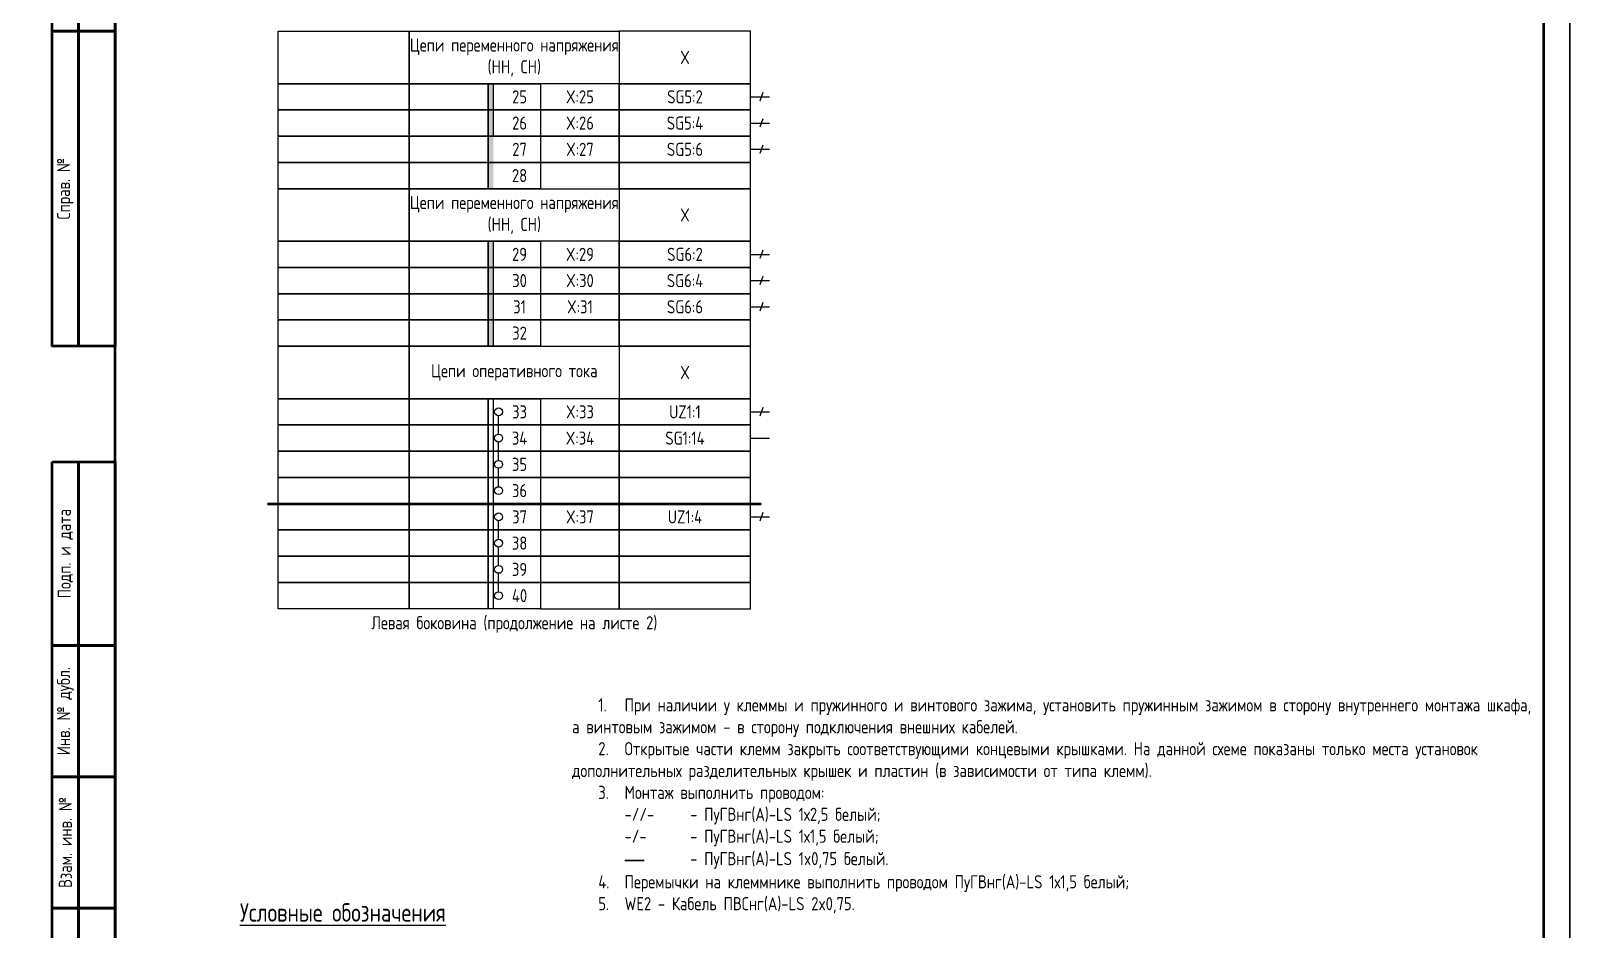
# Model space of a CAD drawing. Header units: millimetres. Extents: x -1036 to 3564, y -90 to 586.
# Drawn here: x 1264 to 1561, y 60.9 to 232 of the extents above; entities that cross this region are included whole.
import ezdxf

# ---------------------------------------------------------------- set-up
doc = ezdxf.new("R2010")
doc.units = ezdxf.units.MM
doc.styles.add('Gost_type_A', font='GOST_A.TTF')

# ---------------------------------------------------------------- blocks, each defined once
blk = doc.blocks.new('Штамп левый верхний')
at = {"lineweight": 50}
for points in [[(-12, 0), (-7, 0), (-7, -60), (-12, -60)], [(-7, 0), (0, 0), (0, -60), (-7, -60)], [(-12, -60), (-7, -60), (-7, -120), (-12, -120)], [(-7, -60), (0, -60), (0, -120), (-7, -120)]]:
    blk.add_lwpolyline(points, close=True, dxfattribs=at)
at = {"char_height": 2.5, "width": 60, "attachment_point": 5, "rotation": 90, "style": 'Gost_type_A'}
for s, insert in [('Перв. примен.', (-9.5, -30)), ('Справ. №', (-9.5, -90))]:
    blk.add_mtext(s, dxfattribs=dict(at, insert=insert))
blk = doc.blocks.new('Штамп левый нижний')
at = {"lineweight": 50}
for points in [[(-12, 145), (-7, 145), (-7, 110), (-12, 110)], [(-7, 145), (0, 145), (0, 110), (-7, 110)], [(-12, 110), (-7, 110), (-7, 85), (-12, 85)], [(-7, 110), (0, 110), (0, 85), (-7, 85)], [(-12, 85), (-7, 85), (-7, 60), (-12, 60)], [(-7, 85), (0, 85), (0, 60), (-7, 60)], [(-12, 60), (-7, 60), (-7, 25), (-12, 25)], [(-7, 60), (0, 60), (0, 25), (-7, 25)], [(-12, 25), (-7, 25), (-7, 0), (-12, 0)], [(-7, 25), (0, 25), (0, 0), (-7, 0)]]:
    blk.add_lwpolyline(points, close=True, dxfattribs=at)
at = {"char_height": 2.5, "attachment_point": 5, "rotation": 90, "style": 'Gost_type_A'}
for s, insert, width in [('Подп. и дата', (-9.5, 127.5), 35), ('Инв. № дубл.', (-9.5, 97.5), 25), ('Взам. инв. №', (-9.5, 72.5), 25), ('Подп. и дата', (-9.5, 42.5), 35), ('Инв. N подл.', (-9.5, 12.5), 25)]:
    blk.add_mtext(s, dxfattribs=dict(at, insert=insert, width=width))

msp = doc.modelspace()

# ---------------------------------------------------------------- hatches: boundary and pattern name
h = msp.add_hatch(color=256)
h.dxf.hatch_style = 1
h.paths.add_polyline_path([(1352, 222), (1351, 222), (1351, 202), (1352, 202)])
h = msp.add_hatch(color=256)
h.dxf.hatch_style = 1
h.paths.add_polyline_path([(1352, 192), (1351, 192), (1351, 172), (1352, 172)])

# ---------------------------------------------------------------- linework, layer by layer
for p, q in [((1403.33, 220.31), (1402.75, 218.69)), ((1401, 219.5), (1404.62, 219.5)), ((1401, 214.5), (1404.62, 214.5)), ((1403.33, 215.31), (1402.75, 213.69)), ((1401, 209.5), (1404.62, 209.5)), ((1403.33, 210.31), (1402.75, 208.69)), ((1403.33, 190.31), (1402.75, 188.69)), ((1401, 189.5), (1404.62, 189.5)), ((1401, 184.5), (1404.62, 184.5)), ((1403.33, 185.31), (1402.75, 183.69)), ((1401, 179.5), (1404.62, 179.5)), ((1403.33, 180.31), (1402.75, 178.69)), ((1353, 155.25), (1353, 158.75)), ((1401, 159.5), (1404.62, 159.5)), ((1403.33, 160.31), (1402.75, 158.69)), ((1401, 154.5), (1404.62, 154.5)), ((1353, 150.25), (1353, 153.75)), ((1353, 145.25), (1353, 148.75)), ((1403.33, 140.31), (1402.75, 138.69)), ((1353, 135.25), (1353, 138.75)), ((1401, 139.5), (1404.62, 139.5)), ((1353, 130.25), (1353, 133.75)), ((1353, 125.25), (1353, 128.75))]:
    msp.add_line(p, q)
at = {"lineweight": 50}
msp.add_line((1309, 142), (1403, 142), dxfattribs=at)
for points in [[(1557, 420), (1557, 0), (1260, 0), (1260, 420)], [(1854, 420), (1854, 0), (1557, 0), (1557, 420)], [(1311, 232), (1336, 232), (1336, 222), (1311, 222)], [(1336, 232), (1376, 232), (1376, 222), (1336, 222)], [(1401, 232), (1376, 232), (1376, 222), (1401, 222)], [(1311, 222), (1336, 222), (1336, 217), (1311, 217)], [(1336, 222), (1351, 222), (1351, 217), (1336, 217)], [(1351, 222), (1361, 222), (1361, 217), (1351, 217)], [(1376, 222), (1361, 222), (1361, 217), (1376, 217)], [(1401, 222), (1376, 222), (1376, 217), (1401, 217)], [(1311, 217), (1336, 217), (1336, 212), (1311, 212)], [(1336, 217), (1351, 217), (1351, 212), (1336, 212)], [(1351, 217), (1361, 217), (1361, 212), (1351, 212)], [(1376, 217), (1361, 217), (1361, 212), (1376, 212)], [(1401, 217), (1376, 217), (1376, 212), (1401, 212)], [(1311, 212), (1336, 212), (1336, 207), (1311, 207)], [(1336, 212), (1351, 212), (1351, 207), (1336, 207)], [(1351, 212), (1361, 212), (1361, 207), (1351, 207)], [(1376, 212), (1361, 212), (1361, 207), (1376, 207)], [(1401, 212), (1376, 212), (1376, 207), (1401, 207)], [(1311, 207), (1336, 207), (1336, 202), (1311, 202)], [(1336, 207), (1351, 207), (1351, 202), (1336, 202)], [(1351, 207), (1361, 207), (1361, 202), (1351, 202)], [(1376, 207), (1361, 207), (1361, 202), (1376, 202)], [(1401, 207), (1376, 207), (1376, 202), (1401, 202)], [(1311, 202), (1336, 202), (1336, 192), (1311, 192)], [(1336, 202), (1376, 202), (1376, 192), (1336, 192)], [(1401, 202), (1376, 202), (1376, 192), (1401, 192)], [(1311, 192), (1336, 192), (1336, 187), (1311, 187)], [(1336, 192), (1351, 192), (1351, 187), (1336, 187)], [(1351, 192), (1361, 192), (1361, 187), (1351, 187)], [(1376, 192), (1361, 192), (1361, 187), (1376, 187)], [(1401, 192), (1376, 192), (1376, 187), (1401, 187)], [(1311, 187), (1336, 187), (1336, 182), (1311, 182)], [(1336, 187), (1351, 187), (1351, 182), (1336, 182)], [(1351, 187), (1361, 187), (1361, 182), (1351, 182)], [(1376, 187), (1361, 187), (1361, 182), (1376, 182)], [(1401, 187), (1376, 187), (1376, 182), (1401, 182)], [(1311, 182), (1336, 182), (1336, 177), (1311, 177)], [(1336, 182), (1351, 182), (1351, 177), (1336, 177)], [(1351, 182), (1361, 182), (1361, 177), (1351, 177)], [(1376, 182), (1361, 182), (1361, 177), (1376, 177)], [(1401, 182), (1376, 182), (1376, 177), (1401, 177)], [(1311, 177), (1336, 177), (1336, 172), (1311, 172)], [(1336, 177), (1351, 177), (1351, 172), (1336, 172)], [(1351, 177), (1361, 177), (1361, 172), (1351, 172)], [(1376, 177), (1361, 177), (1361, 172), (1376, 172)], [(1401, 177), (1376, 177), (1376, 172), (1401, 172)], [(1311, 172), (1336, 172), (1336, 162), (1311, 162)], [(1336, 172), (1376, 172), (1376, 162), (1336, 162)], [(1401, 172), (1376, 172), (1376, 162), (1401, 162)], [(1311, 162), (1336, 162), (1336, 157), (1311, 157)], [(1336, 162), (1351, 162), (1351, 157), (1336, 157)], [(1351, 162), (1361, 162), (1361, 157), (1351, 157)], [(1376, 162), (1361, 162), (1361, 157), (1376, 157)], [(1401, 162), (1376, 162), (1376, 157), (1401, 157)], [(1311, 157), (1336, 157), (1336, 152), (1311, 152)], [(1336, 157), (1351, 157), (1351, 152), (1336, 152)], [(1351, 157), (1361, 157), (1361, 152), (1351, 152)], [(1376, 157), (1361, 157), (1361, 152), (1376, 152)], [(1401, 157), (1376, 157), (1376, 152), (1401, 152)], [(1311, 152), (1336, 152), (1336, 147), (1311, 147)], [(1336, 152), (1351, 152), (1351, 147), (1336, 147)], [(1351, 152), (1361, 152), (1361, 147), (1351, 147)], [(1376, 152), (1361, 152), (1361, 147), (1376, 147)], [(1401, 152), (1376, 152), (1376, 147), (1401, 147)], [(1311, 147), (1336, 147), (1336, 142), (1311, 142)], [(1336, 147), (1351, 147), (1351, 142), (1336, 142)], [(1351, 147), (1361, 147), (1361, 142), (1351, 142)], [(1376, 147), (1361, 147), (1361, 142), (1376, 142)], [(1401, 147), (1376, 147), (1376, 142), (1401, 142)], [(1311, 142), (1336, 142), (1336, 137), (1311, 137)], [(1336, 142), (1351, 142), (1351, 137), (1336, 137)], [(1351, 142), (1361, 142), (1361, 137), (1351, 137)], [(1376, 142), (1361, 142), (1361, 137), (1376, 137)], [(1401, 142), (1376, 142), (1376, 137), (1401, 137)], [(1311, 137), (1336, 137), (1336, 132), (1311, 132)], [(1336, 137), (1351, 137), (1351, 132), (1336, 132)], [(1351, 137), (1361, 137), (1361, 132), (1351, 132)], [(1376, 137), (1361, 137), (1361, 132), (1376, 132)], [(1401, 137), (1376, 137), (1376, 132), (1401, 132)], [(1311, 132), (1336, 132), (1336, 127), (1311, 127)], [(1336, 132), (1351, 132), (1351, 127), (1336, 127)], [(1351, 132), (1361, 132), (1361, 127), (1351, 127)], [(1376, 132), (1361, 132), (1361, 127), (1376, 127)], [(1401, 132), (1376, 132), (1376, 127), (1401, 127)], [(1311, 127), (1336, 127), (1336, 122), (1311, 122)], [(1336, 127), (1351, 127), (1351, 122), (1336, 122)], [(1351, 127), (1361, 127), (1361, 122), (1351, 122)], [(1376, 127), (1361, 127), (1361, 122), (1376, 122)], [(1401, 127), (1376, 127), (1376, 122), (1401, 122)]]:
    msp.add_lwpolyline(points, close=True)
msp.add_lwpolyline([(1552, 415), (1552, 5), (1280, 5), (1280, 415)], close=True, dxfattribs=at)
for points in [[(1351, 212), (1351, 222), (1352, 222), (1352, 212)], [(1351, 172), (1351, 192), (1352, 192), (1352, 172)], [(1351, 127), (1351, 162), (1352, 162), (1352, 122)]]:
    msp.add_lwpolyline(points)
for centre in [(1353, 159.5), (1353, 154.5), (1353, 149.5), (1353, 144.5), (1353, 139.5), (1353, 134.5), (1353, 129.5), (1353, 124.5)]:
    msp.add_circle(centre, 0.75)

# ---------------------------------------------------------------- block references
at = {"color": 1}
for name, p in [('Штамп левый верхний', (1280, 292)), ('Штамп левый нижний', (1280, 5))]:
    msp.add_blockref(name, p, dxfattribs=at)

# ---------------------------------------------------------------- texts
at = {"style": 'Gost_type_A'}
for s, insert, char_height, width, attachment_point in [('Цепи переменного напряжения (НН, СН)', (1356, 227), 2.5, 40, 5), ('X', (1388.5, 227), 2.5, 25, 5), ('SG5:2', (1388.5, 219.5), 2.5, 25, 5), ('SG5:4', (1388.5, 214.5), 2.5, 25, 5), ('SG5:6', (1388.5, 209.5), 2.5, 25, 5), ('Цепи переменного напряжения (НН, СН)', (1356, 197), 2.5, 40, 5), ('X', (1388.5, 197), 2.5, 25, 5), ('SG6:2', (1388.5, 189.5), 2.5, 25, 5), ('SG6:4', (1388.5, 184.5), 2.5, 25, 5), ('SG6:6', (1388.5, 179.5), 2.5, 25, 5), ('Цепи оперативного тока', (1356, 167), 2.5, 40, 5), ('X', (1388.5, 167), 2.5, 25, 5), ('UZ1:1', (1388.5, 159.5), 2.5, 25, 5), ('SG1:14', (1388.5, 154.5), 2.5, 25, 5), ('UZ1:4', (1388.5, 139.5), 2.5, 25, 5), ('Левая боковина (продолжение на листе 2)', (1356, 119), 2.5, 90, 5), ('\\pxi2,ql,t4;1.^IПри наличии у клеммы и пружинного и винтового зажима, установить пружинным зажимом в сторону внутреннего монтажа шкафа, а винтовым зажимом - в сторону подключения внешних кабелей.\\P2.^IОткрытые части клемм закрыть соответствующими концевыми крышками. На данной схеме показаны только места установок дополнительных разделительных крышек и пластин (в зависимости от типа клемм).\\P{\\A1;3.^IМонтаж выполнить проводом:\\P\\pi0,l4,q*,t4,9;-//-^I- ПуГВнг(А)-LS 1х2,5 белый;\\P\\pi2.42857,l1.57143,ql,t1.57143,9;-/-  ^I- ПуГВнг(А)-LS 1х1,5 белый; \\P\\pi-5,l9,q*,t9;\\fArial|b0|i0|c0|p34;\\H1.08333x;―^I\\fGOST type A|b0|i0|c204|p34;\\H0.92308x;- ПуГВнг(А)-LS 1x0,75 белый.\\A0;\\fMS Shell Dlg 2|b0|i0|c204|p0;\\H0.70834x;\\P\\pi2,l0,ql,t4;\\A1;\\fGOST type A|b0|i0|c204|p34;\\H1.41176x;4.^IПеремычки на клеммнике выполнить проводом ПуГВнг(А)-LS 1х1,5 белый;\\P5.^IWE2 - Кабель ПВСнг(А)-LS 2x0,75.}', (1367, 64), 2.5, 183, 7), ('{\\LУсловные обозначения}', (1323.35, 64.16), 3.5, 75, 5)]:
    msp.add_mtext(s, dxfattribs=dict(at, insert=insert, char_height=char_height, width=width, attachment_point=attachment_point))
at = {"ltscale": 10, "char_height": 2.5, "attachment_point": 5, "style": 'Gost_type_A'}
for s, insert, width in [('25', (1357, 219.5), 8), ('X:25', (1368.5, 219.5), 15), ('26', (1357, 214.5), 8), ('X:26', (1368.5, 214.5), 15), ('27', (1357, 209.5), 8), ('X:27', (1368.5, 209.5), 15), ('28', (1357, 204.5), 8), ('29', (1357, 189.5), 8), ('X:29', (1368.5, 189.5), 15), ('30', (1357, 184.5), 8), ('X:30', (1368.5, 184.5), 15), ('31', (1357, 179.5), 8), ('X:31', (1368.5, 179.5), 15), ('32', (1357, 174.5), 8), ('33', (1357, 159.5), 8), ('X:33', (1368.5, 159.5), 15), ('34', (1357, 154.5), 8), ('X:34', (1368.5, 154.5), 15), ('35', (1357, 149.5), 8), ('36', (1357, 144.5), 8), ('37', (1357, 139.5), 8), ('X:37', (1368.5, 139.5), 15), ('38', (1357, 134.5), 8), ('39', (1357, 129.5), 8), ('40', (1357, 124.5), 8)]:
    msp.add_mtext(s, dxfattribs=dict(at, insert=insert, width=width))

doc.saveas('drawing.dxf')
